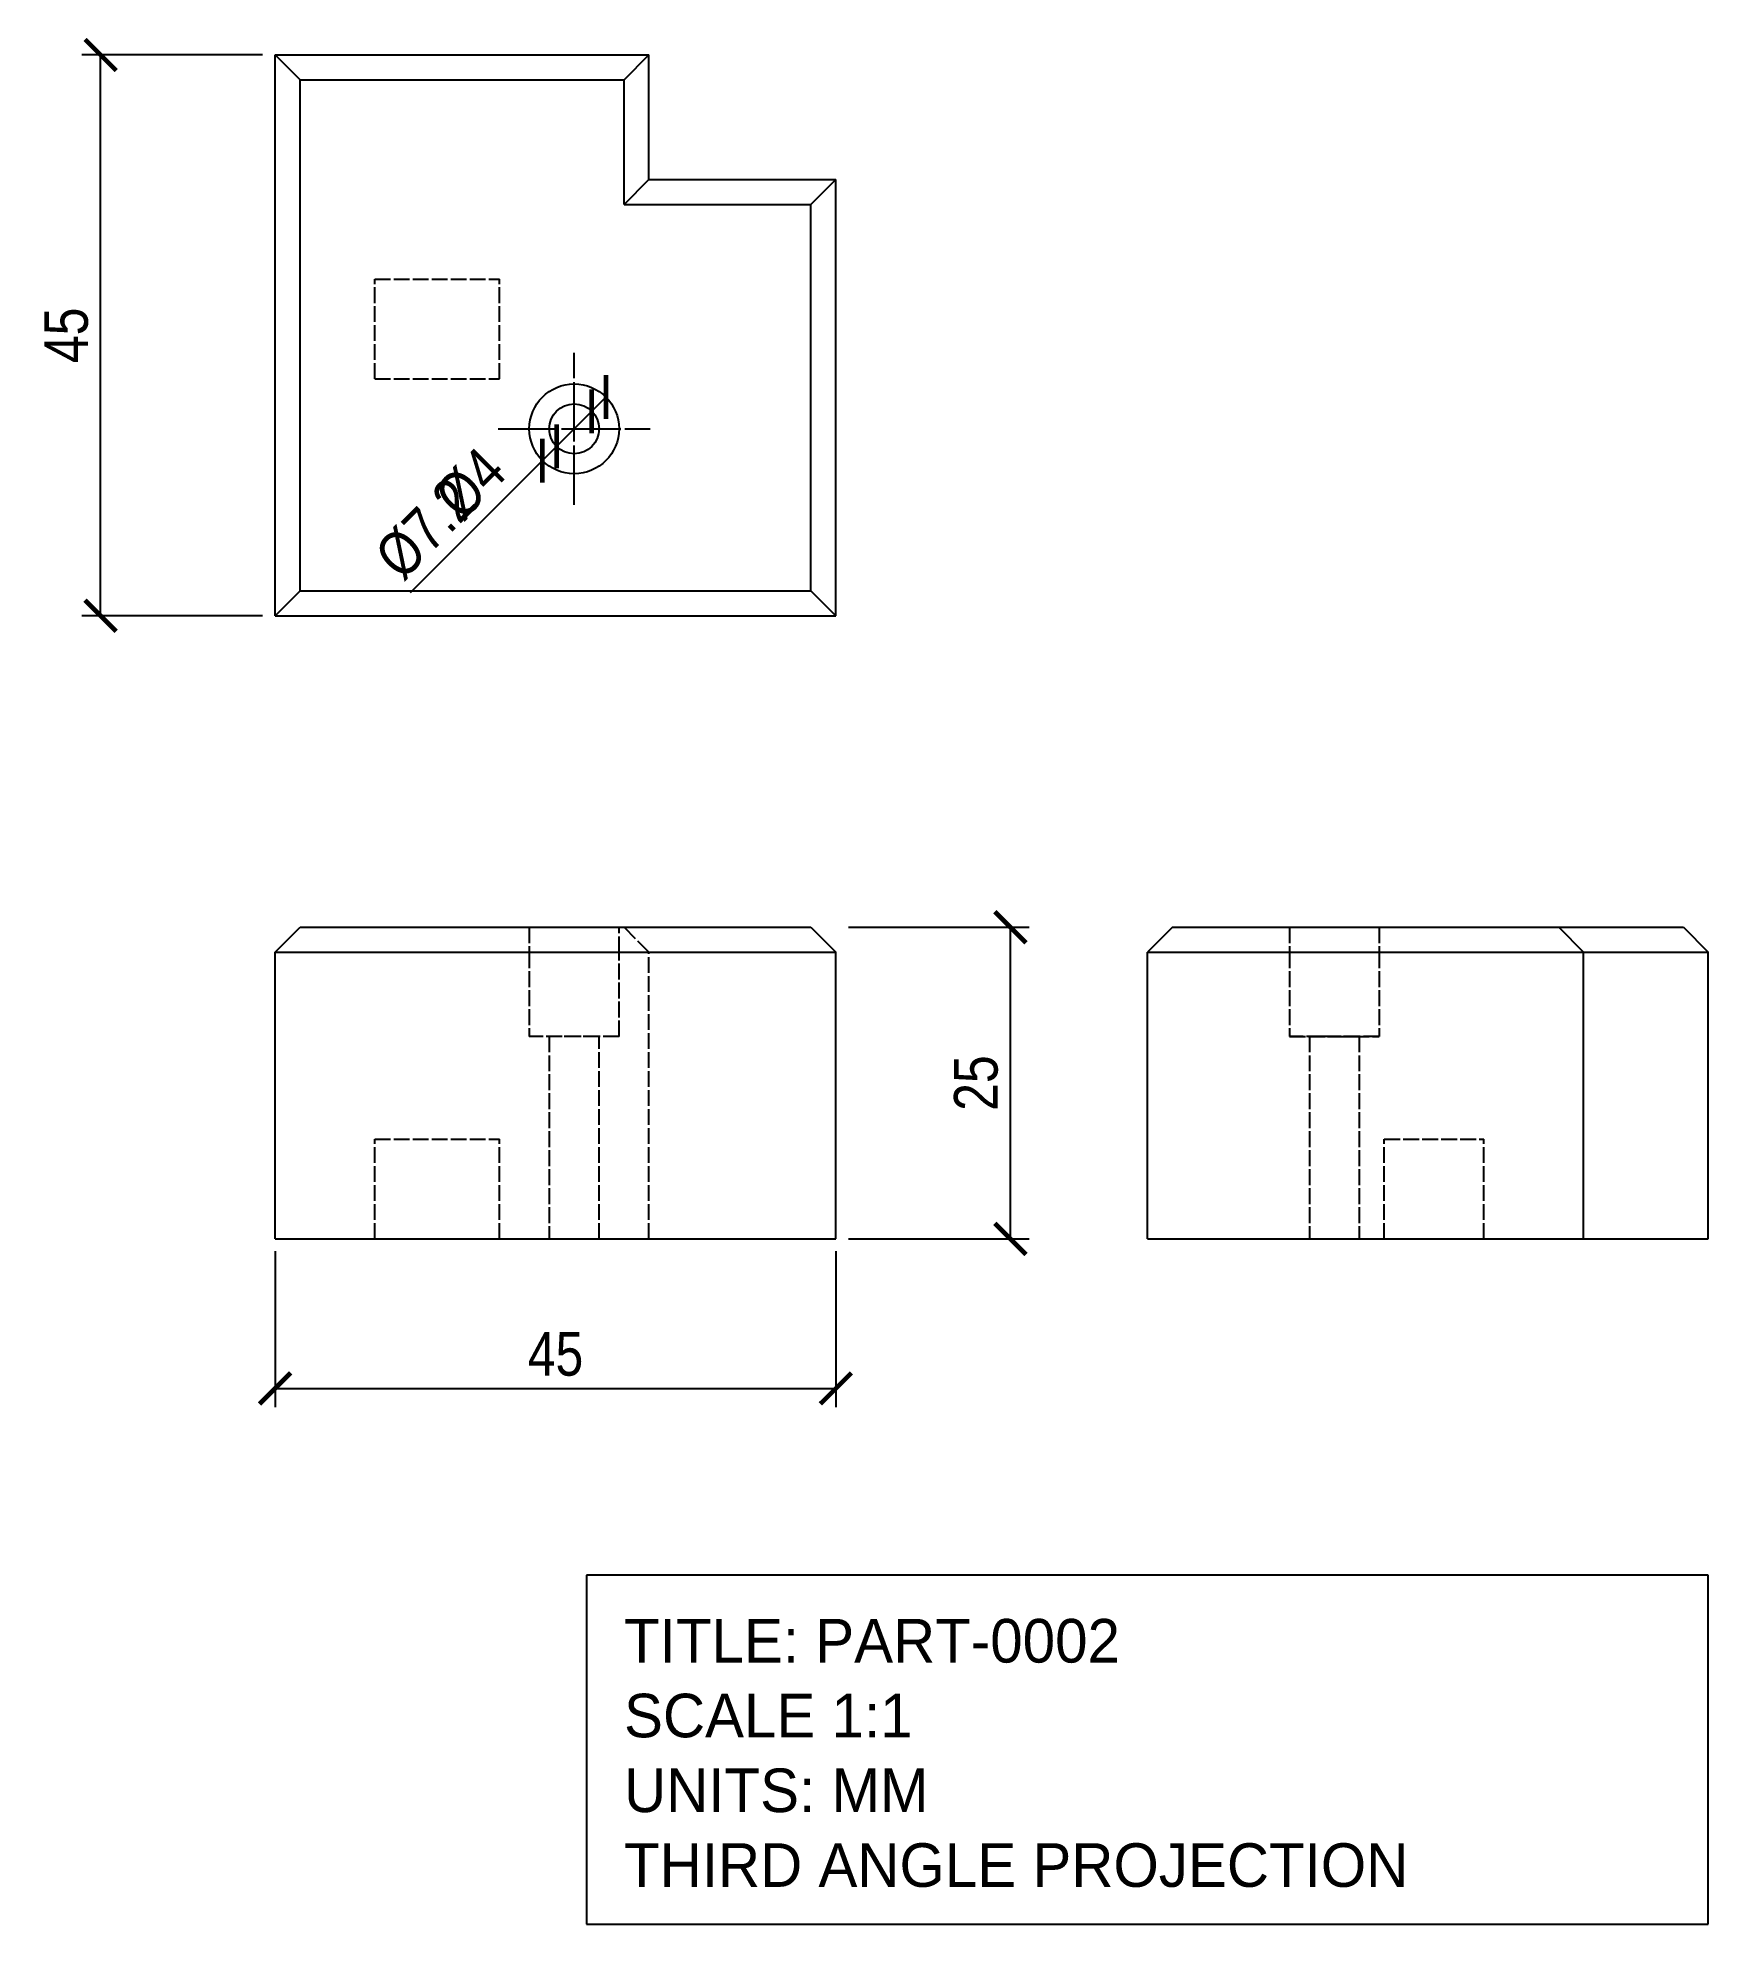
# Model space of a CAD drawing. Header units: millimetres. Extents: x -19 to 115, y -55 to 96.
import ezdxf

# ---------------------------------------------------------------- set-up
doc = ezdxf.new("R2010")
doc.units = ezdxf.units.MM
doc.linetypes.add('CENTER', pattern=[5.08, 3.175, -0.635, 0.635, -0.635])
doc.linetypes.add('DASHED', pattern=[1.524, 1.27, -0.254])
for name, color, linetype in [('CENTER', 1, 'CENTER'), ('DIM', 3, 'CONTINUOUS'), ('HIDDEN', 8, 'DASHED'), ('TITLE', 5, 'CONTINUOUS'), ('VISIBLE', 7, 'CONTINUOUS')]:
    doc.layers.add(name, color=color, linetype=linetype)
doc.styles.add('OpenSansCondensed-Light', font='OpenSansCondensed-Light.ttf')
doc.dimstyles.new('EZDXF', dxfattribs={"dimtxt": 0.25, "dimasz": 0.175, "dimexe": 0.375, "dimexo": 0.125, "dimgap": 0.1, "dimtad": 1, "dimlfac": 100, "dimzin": 12, "dimdsep": 46, "dimtxsty": 'OpenSansCondensed-Light', "dimblk": 'ARCHTICK', "dimcen": 2.5, "dimazin": 3, "dimtfac": 0.5, "dimtmove": 2, "dimatfit": 3})

# ---------------------------------------------------------------- blocks, each defined once
blk = doc.blocks.new('_ARCHTICK')
at = {"color": 0, "linetype": 'BYBLOCK', "const_width": 0.15}
blk.add_lwpolyline([(-0.5, -0.5), (0.5, 0.5)], dxfattribs=at)

msp = doc.modelspace()

# ---------------------------------------------------------------- linework, layer by layer
at = {"layer": 'CENTER', "linetype": 'CENTER'}
for p, q in [((24, 58.9), (24, 71.1)), ((24, 60.5), (24, 69.5)), ((17.9, 65), (30.1, 65)), ((19.5, 65), (28.5, 65))]:
    msp.add_line(p, q, dxfattribs=at)
at = {"layer": 'HIDDEN', "linetype": 'DASHED'}
for p, q in [((8, 69), (8, 77)), ((8, 77), (18, 77)), ((18, 69), (18, 77)), ((8, 69), (18, 69)), ((20.4, 25), (20.4, 23)), ((27.6, 23), (27.6, 25)), ((28, 25), (30, 23)), ((81.4, 25), (81.4, 23)), ((88.6, 25), (88.6, 23)), ((20.4, 23), (20.4, 16.25)), ((27.6, 16.25), (27.6, 23)), ((30, 0), (30, 23)), ((81.4, 23), (81.4, 16.25)), ((88.6, 23), (88.6, 16.25)), ((27.6, 16.25), (20.4, 16.25)), ((26, 16.25), (22, 16.25)), ((22, 16.25), (22, 0)), ((26, 0), (26, 16.25)), ((88.6, 16.25), (81.4, 16.25)), ((81.4, 16.25), (85, 16.25)), ((85, 16.25), (83, 16.25)), ((83, 16.25), (87, 16.25)), ((83, 16.25), (83, 0)), ((87, 16.25), (85, 16.25)), ((85, 16.25), (88.6, 16.25)), ((87, 16.25), (87, 0)), ((8, 0), (8, 8)), ((8, 8), (18, 8)), ((18, 0), (18, 8)), ((89, 0), (89, 8)), ((89, 8), (97, 8)), ((97, 0), (97, 8))]:
    msp.add_line(p, q, dxfattribs=at)
at = {"layer": 'TITLE', "linetype": 'CONTINUOUS'}
for p, q in [((115, -27), (25, -27)), ((25, -27), (25, -55)), ((115, -55), (115, -27)), ((25, -55), (115, -55))]:
    msp.add_line(p, q, dxfattribs=at)
at = {"layer": 'VISIBLE', "linetype": 'CONTINUOUS'}
for p, q in [((0, 50), (0, 95)), ((2, 93), (0, 95)), ((0, 95), (30, 95)), ((28, 93), (30, 95)), ((30, 85), (30, 95)), ((2, 52), (2, 93)), ((2, 93), (28, 93)), ((28, 83), (28, 93)), ((28, 83), (30, 85)), ((30, 85), (45, 85)), ((43, 83), (45, 85)), ((45, 50), (45, 85)), ((28, 83), (43, 83)), ((43, 52), (43, 83)), ((0, 50), (2, 52)), ((2, 52), (43, 52)), ((43, 52), (45, 50)), ((0, 50), (45, 50)), ((0, 23), (2, 25)), ((2, 25), (43, 25)), ((43, 25), (45, 23)), ((72, 25), (70, 23)), ((72, 25), (103, 25)), ((103, 25), (113, 25)), ((103, 25), (105, 23)), ((113, 25), (115, 23)), ((0, 0), (0, 23)), ((0, 23), (45, 23)), ((45, 0), (45, 23)), ((70, 0), (70, 23)), ((70, 23), (105, 23)), ((105, 0), (105, 23)), ((105, 23), (115, 23)), ((115, 0), (115, 23)), ((0, 0), (45, 0)), ((70, 0), (105, 0)), ((105, 0), (115, 0))]:
    msp.add_line(p, q, dxfattribs=at)
for radius in [3.6, 2]:
    msp.add_circle((24, 65), radius, dxfattribs=at)

# ---------------------------------------------------------------- texts
at = {"layer": 'TITLE'}
for s, p in [('TITLE: PART-0002', (28, -34)), ('SCALE 1:1', (28, -40)), ('UNITS: MM', (28, -46)), ('THIRD ANGLE PROJECTION', (28, -52))]:
    msp.add_text(s, height=3.5, dxfattribs=at).set_placement(p)

# ---------------------------------------------------------------- dimensions: what is measured, and where the dimension line sits
at = {"layer": 'DIM'}
for base, p1, p2 in [((-14, 50), (0, 50), (0, 95)), ((59, 0), (45, 0), (45, 25))]:
    msp.add_linear_dim(base=base, p1=p1, p2=p2, angle=90, dimstyle='EZDXF', override={"dimtxt": 3.5, "dimasz": 2.5, "dimexe": 1.5, "dimexo": 1, "dimgap": 1, "dimdec": 1, "dimlfac": 1, "dimzin": 8}, dxfattribs=at).render()
for p1, p2 in [((26.55, 67.55), (21.45, 62.45)), ((25.41, 66.41), (22.59, 63.59))]:
    msp.add_diameter_dim_2p(p1=p1, p2=p2, dimstyle='EZDXF', override={"dimtxt": 3.5, "dimasz": 2.5, "dimexe": 1.5, "dimexo": 1, "dimgap": 1, "dimdec": 1, "dimlfac": 1, "dimzin": 8}, dxfattribs=at).render()
msp.add_linear_dim(base=(0, -12), p1=(0, 0), p2=(45, 0), dimstyle='EZDXF', override={"dimtxt": 3.5, "dimasz": 2.5, "dimexe": 1.5, "dimexo": 1, "dimgap": 1, "dimdec": 1, "dimlfac": 1, "dimzin": 8}, dxfattribs=at).render()

doc.saveas('drawing.dxf')
